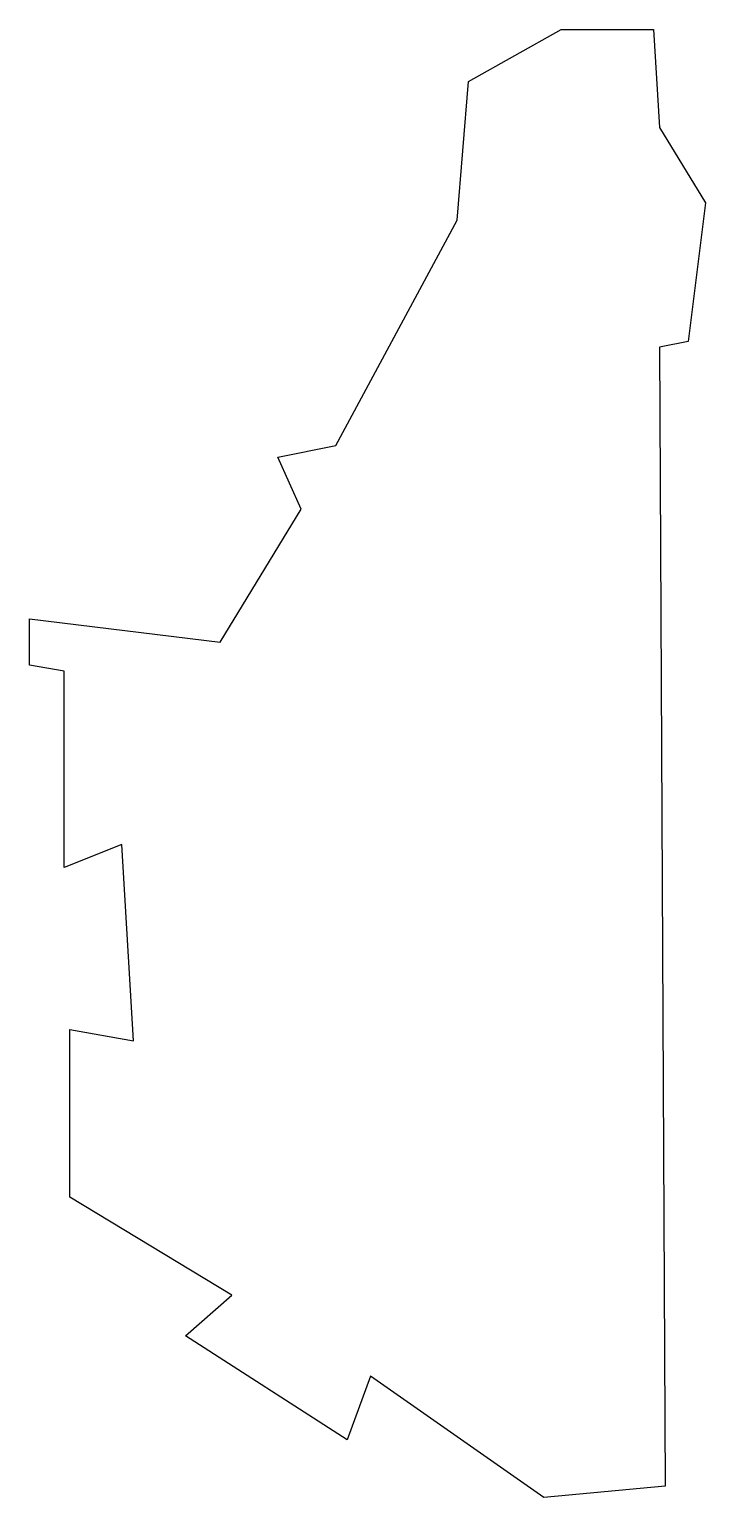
# Model space of a CAD drawing. Header units: metres. Extents: x 112 to 229, y 124 to 378.
import ezdxf

# ---------------------------------------------------------------- set-up
doc = ezdxf.new("R2010")
doc.units = ezdxf.units.M

msp = doc.modelspace()

# ---------------------------------------------------------------- linework, layer by layer
msp.add_lwpolyline([(201, 124), (171, 145), (167, 134), (139, 152), (147, 159), (119, 176), (119, 205), (130, 203), (128, 237), (118, 233), (118, 267), (112, 268), (112, 276), (145, 272), (159, 295), (155, 304), (165, 306), (186, 345), (188, 369), (204, 378), (220, 378), (221, 361), (229, 348), (226, 324), (221, 323), (222, 126), (201, 124)], close=True)

doc.saveas('drawing.dxf')
